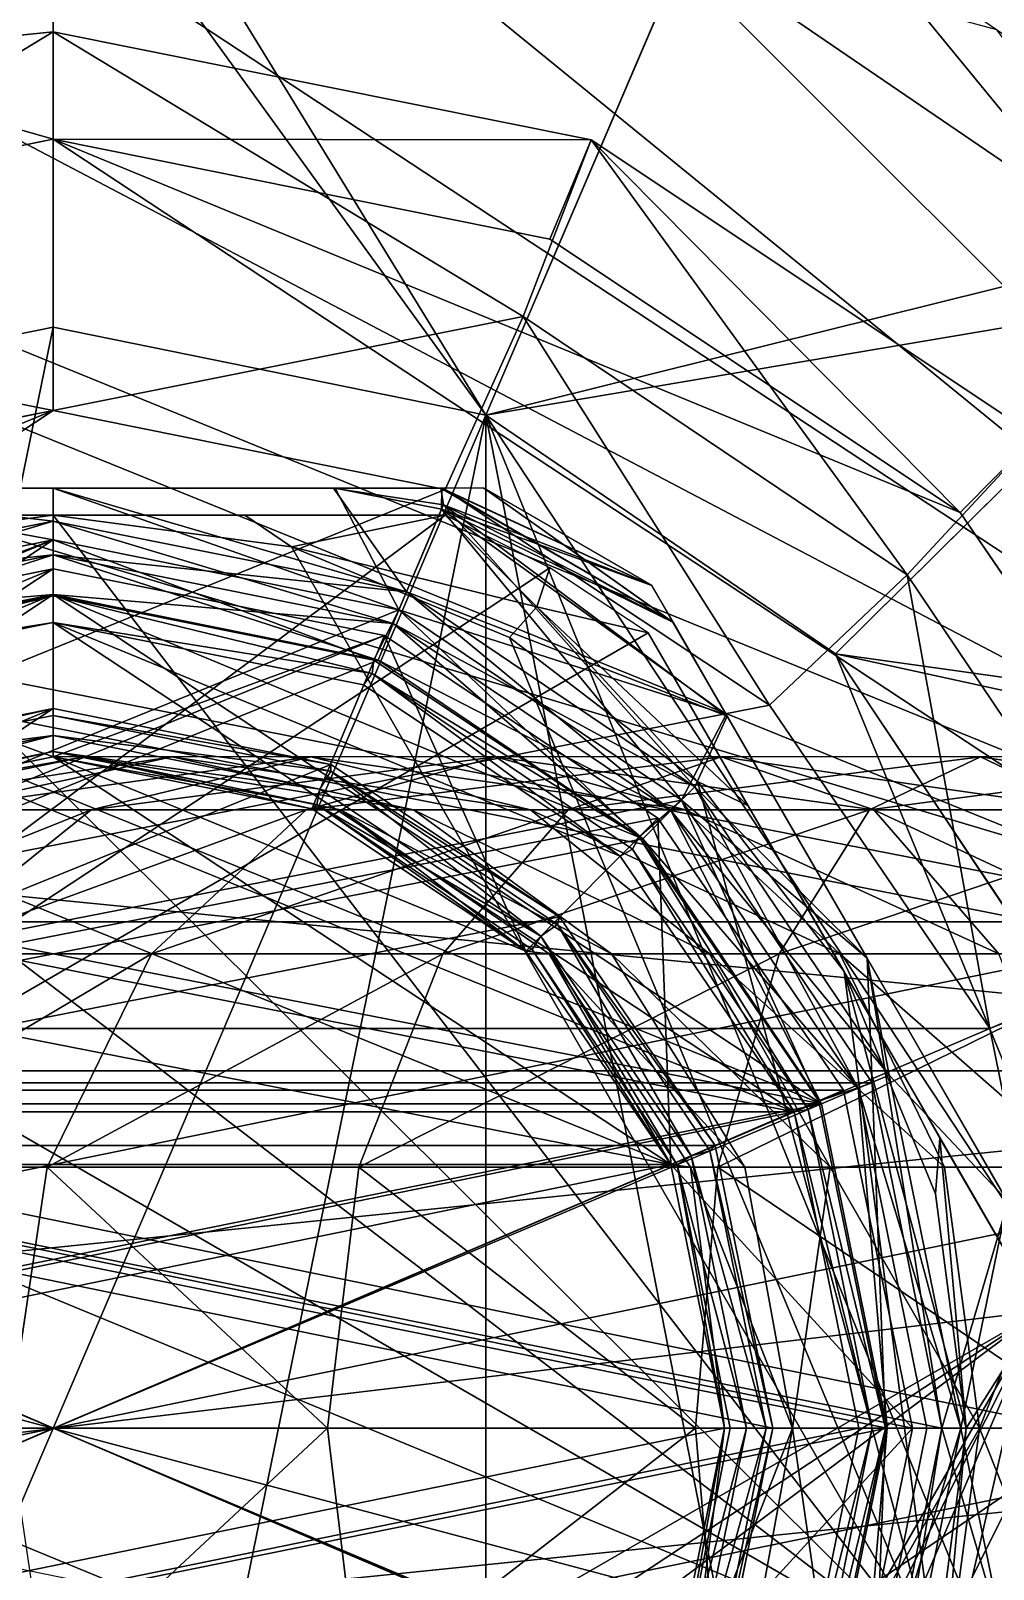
# Model space of a CAD drawing. Units: millimetres at full size, sheet at 1:50. Extents: x -9750 to 9750, y -6680 to 6675.
# Drawn here: x -4181.19 to -4163.26, y 4038.74 to 4067.39 of the extents above; entities that cross this region are included whole.
import ezdxf

# ---------------------------------------------------------------- set-up
doc = ezdxf.new("R2010")
doc.units = ezdxf.units.MM
doc.header["$LTSCALE"] = 50
doc.layers.add('0-A_汎用オブジェクト（実装）', color=4, linetype='Continuous')

msp = doc.modelspace()

# ---------------------------------------------------------------- wipeouts: each hides what was drawn before it
msp.add_wipeout([(-5115.77, 3745.05), (-4015.77, 3745.05), (-4015.77, 5120.05), (-4015.77, 5120.05)])

# ---------------------------------------------------------------- next in the draw order: wipeouts: each hides what was drawn before it
msp.add_wipeout([(-5115.77, 3745.05), (-4015.77, 5120.05), (-5115.77, 5120.05), (-5115.77, 5120.05)])

# ---------------------------------------------------------------- next in the draw order: linework, layer by layer
at = {"layer": '0-A_汎用オブジェクト（実装）'}
for p, q in [((-4180.77, 4067.37), (-4185.93, 4066.85)), ((-4185.93, 4066.85), (-4180.77, 4067.37)), ((-4170.75, 4065.36), (-4180.77, 4067.37)), ((-4180.77, 4067.37), (-4170.75, 4065.36)), ((-4180.77, 4065.37), (-4190.01, 4063.51)), ((-4190.01, 4063.51), (-4180.77, 4065.37)), ((-4171.52, 4063.51), (-4180.77, 4065.37)), ((-4180.77, 4065.37), (-4171.52, 4063.51)), ((-4162.47, 4059.84), (-4170.75, 4065.36)), ((-4170.75, 4065.36), (-4162.47, 4059.84)), ((-4171.52, 4063.51), (-4163.88, 4058.42)), ((-4180.77, 4061.87), (-4188.83, 4060.23)), ((-4188.83, 4060.23), (-4180.77, 4061.87)), ((-4180.77, 4061.87), (-4188.83, 4060.23)), ((-4188.83, 4060.23), (-4180.77, 4061.87)), ((-4180.77, 4061.87), (-4172.71, 4060.23)), ((-4172.71, 4060.23), (-4180.77, 4061.87)), ((-4180.77, 4061.87), (-4172.71, 4060.23)), ((-4172.71, 4060.23), (-4180.77, 4061.87)), ((-4180.77, 4060.32), (-4188.07, 4058.85)), ((-4188.07, 4058.85), (-4180.77, 4060.32)), ((-4180.77, 4060.32), (-4173.47, 4058.85)), ((-4166.2, 4055.79), (-4172.71, 4060.23)), ((-4172.71, 4060.23), (-4166.2, 4055.79)), ((-4172.71, 4060.23), (-4166.2, 4055.79)), ((-4166.2, 4055.79), (-4172.71, 4060.23)), ((-4180.77, 4058.87), (-4186.02, 4058.87)), ((-4186.02, 4058.87), (-4180.77, 4058.87)), ((-4180.77, 4058.87), (-4185.98, 4058.87)), ((-4185.98, 4058.87), (-4180.77, 4058.87)), ((-4180.77, 4058.87), (-4173.53, 4058.87)), ((-4172.75, 4058.87), (-4180.77, 4058.87)), ((-4172.75, 4058.87), (-4180.77, 4058.87)), ((-4173.53, 4058.87), (-4180.77, 4058.87)), ((-4175.52, 4058.87), (-4180.77, 4058.87)), ((-4180.77, 4058.87), (-4173.55, 4058.87)), ((-4172.75, 4058.87), (-4180.77, 4058.87)), ((-4172.75, 4058.87), (-4180.77, 4058.87)), ((-4173.55, 4058.87), (-4180.77, 4058.87)), ((-4175.55, 4058.87), (-4180.77, 4058.87)), ((-4188.06, 4058.37), (-4173.47, 4058.37)), ((-4184.34, 4058.37), (-4173.47, 4058.37)), ((-4180.77, 4058.37), (-4173.47, 4058.37)), ((-4177.2, 4058.37), (-4173.47, 4058.37)), ((-4171.52, 4057.39), (-4173.47, 4058.37)), ((-4171.52, 4057.39), (-4173.47, 4058.37)), ((-4163.88, 4058.42), (-4158.68, 4050.8)), ((-4186.93, 4056.13), (-4180.77, 4057.37)), ((-4180.77, 4057.37), (-4186.93, 4056.13)), ((-4180.77, 4057.37), (-4174.6, 4056.13)), ((-4174.6, 4056.13), (-4180.77, 4057.37)), ((-4169.69, 4056.18), (-4171.52, 4057.39)), ((-4169.69, 4056.18), (-4171.52, 4057.39)), ((-4169.62, 4057.06), (-4168.24, 4054.66)), ((-4168.24, 4054.66), (-4169.62, 4057.06)), ((-4169.23, 4056.38), (-4168.24, 4054.66)), ((-4174.6, 4056.13), (-4169.51, 4052.73)), ((-4169.51, 4052.73), (-4174.6, 4056.13)), ((-4169.69, 4056.18), (-4167.83, 4052.96)), ((-4166.2, 4055.79), (-4161.85, 4049.26)), ((-4161.85, 4049.26), (-4166.2, 4055.79)), ((-4161.85, 4049.26), (-4166.2, 4055.79)), ((-4185.93, 4053.73), (-4180.77, 4054.77)), ((-4180.77, 4054.77), (-4185.93, 4053.73)), ((-4175.6, 4053.73), (-4180.77, 4054.77)), ((-4165.61, 4050.12), (-4168.24, 4054.66)), ((-4168.24, 4054.66), (-4165.61, 4050.12)), ((-4165.61, 4050.12), (-4168.22, 4054.63)), ((-4168.22, 4054.63), (-4165.61, 4050.12)), ((-4163.33, 4048.81), (-4167.43, 4054.83)), ((-4185.58, 4052.9), (-4180.77, 4053.87)), ((-4180.77, 4053.87), (-4185.58, 4052.9)), ((-4180.77, 4053.87), (-4185.58, 4052.9)), ((-4175.95, 4052.9), (-4180.77, 4053.87)), ((-4175.95, 4052.9), (-4180.77, 4053.87)), ((-4180.77, 4053.87), (-4175.95, 4052.9)), ((-4171.97, 4050.25), (-4175.95, 4052.9)), ((-4171.97, 4050.25), (-4175.95, 4052.9)), ((-4175.95, 4052.9), (-4171.97, 4050.25)), ((-4169.51, 4052.73), (-4166.05, 4047.66)), ((-4166.05, 4047.66), (-4169.51, 4052.73)), ((-4171.34, 4050.89), (-4168.44, 4046.63)), ((-4171.97, 4050.25), (-4169.27, 4046.28)), ((-4169.27, 4046.28), (-4171.97, 4050.25)), ((-4169.27, 4046.28), (-4171.97, 4050.25)), ((-4171.97, 4050.25), (-4169.27, 4046.28)), ((-4162.99, 4045.57), (-4165.61, 4050.12)), ((-4163, 4045.6), (-4165.61, 4050.12)), ((-4161.82, 4041.37), (-4163.33, 4048.81)), ((-4164.77, 4041.37), (-4166.05, 4047.66)), ((-4166.05, 4047.66), (-4164.77, 4041.37)), ((-4167.37, 4041.37), (-4168.44, 4046.63)), ((-4164.26, 4046.77), (-4162.39, 4043.55)), ((-4169.27, 4046.28), (-4168.27, 4041.37)), ((-4168.27, 4041.37), (-4169.27, 4046.28)), ((-4169.27, 4046.28), (-4168.27, 4041.37)), ((-4168.27, 4041.37), (-4169.27, 4036.45)), ((-4168.44, 4036.1), (-4167.37, 4041.37)), ((-4164.77, 4041.37), (-4166.05, 4035.08)), ((-4166.05, 4035.08), (-4164.77, 4041.37))]:
    msp.add_line(p, q, dxfattribs=at)
for points in [[(-4180.77, 4074.37), (-4187.42, 4073.69), (-4148.44, 4048.02)], [(-4174.12, 4073.69), (-4180.77, 4074.37), (-4148.44, 4048.02)], [(-4187.42, 4073.69), (-4193.61, 4071.77), (-4148.44, 4048.02)], [(-4167.92, 4071.77), (-4174.12, 4073.69), (-4148.44, 4048.02)], [(-4188.83, 4060.23), (-4180.77, 4061.87), (-4180.77, 4073.37)], [(-4180.77, 4073.37), (-4172.71, 4060.23), (-4168.19, 4070.81), (-4180.77, 4073.37), (-4188.83, 4060.23), (-4180.77, 4061.87)], [(-4180.77, 4073.37), (-4180.77, 4061.87), (-4172.71, 4060.23)], [(-4172.71, 4060.23), (-4168.19, 4070.81), (-4180.77, 4073.37)], [(-4172.71, 4060.23), (-4180.77, 4073.37), (-4180.77, 4061.87)], [(-4193.61, 4071.77), (-4199.22, 4068.73), (-4148.44, 4048.02)], [(-4162.32, 4068.73), (-4167.92, 4071.77), (-4148.44, 4048.02)], [(-4180.77, 4071.37), (-4188.83, 4060.23), (-4180.77, 4061.87)], [(-4172.71, 4060.23), (-4180.77, 4071.37), (-4180.77, 4061.87)], [(-4180.77, 4071.37), (-4172.71, 4060.23), (-4168.97, 4068.97)], [(-4172.71, 4060.23), (-4158.03, 4063.88), (-4168.19, 4070.81)], [(-4158.03, 4063.88), (-4168.19, 4070.81), (-4172.71, 4060.23)], [(-4172.71, 4060.23), (-4159.45, 4062.47), (-4168.97, 4068.97)], [(-4159.45, 4062.47), (-4163.2, 4067.41), (-4168.97, 4068.97)], [(-4199.22, 4068.73), (-4204.1, 4064.7), (-4148.44, 4048.02)], [(-4185.93, 4066.85), (-4189.51, 4062.07), (-4180.77, 4067.37)], [(-4180.77, 4067.37), (-4189.51, 4062.07), (-4180.77, 4060.32)], [(-4180.77, 4065.37), (-4180.77, 4067.37), (-4185.93, 4066.85)], [(-4170.75, 4065.36), (-4180.77, 4067.37), (-4180.77, 4065.37)], [(-4180.77, 4067.37), (-4172.02, 4062.07), (-4170.75, 4065.36)], [(-4180.77, 4060.32), (-4172.02, 4062.07), (-4180.77, 4067.37)], [(-4185.93, 4066.85), (-4190.01, 4063.51), (-4180.77, 4065.37)], [(-4180.77, 4065.37), (-4190.01, 4063.51), (-4158.68, 4050.8)], [(-4180.77, 4065.37), (-4158.68, 4050.8), (-4163.88, 4058.42)], [(-4163.88, 4058.42), (-4171.52, 4063.51), (-4180.77, 4065.37)], [(-4180.77, 4065.37), (-4171.52, 4063.51), (-4170.75, 4065.36)], [(-4164.87, 4057.26), (-4170.75, 4065.36), (-4172.02, 4062.07)], [(-4170.75, 4065.36), (-4171.52, 4063.51), (-4163.88, 4058.42)], [(-4163.88, 4058.42), (-4162.47, 4059.84), (-4170.75, 4065.36)], [(-4170.75, 4065.36), (-4164.87, 4057.26), (-4162.47, 4059.84)], [(-4204.1, 4064.7), (-4208.13, 4059.82), (-4148.44, 4048.02)], [(-4172.71, 4060.23), (-4166.2, 4055.79), (-4158.03, 4063.88)], [(-4158.03, 4063.88), (-4172.71, 4060.23), (-4166.2, 4055.79)], [(-4166.2, 4055.79), (-4151.24, 4053.69), (-4158.03, 4063.88)], [(-4151.24, 4053.69), (-4158.03, 4063.88), (-4166.2, 4055.79)], [(-4190.01, 4063.51), (-4197.65, 4058.42), (-4158.68, 4050.8)], [(-4159.45, 4062.47), (-4172.71, 4060.23), (-4166.2, 4055.79)], [(-4166.2, 4055.79), (-4153.08, 4052.92), (-4159.45, 4062.47)], [(-4180.77, 4060.32), (-4189.51, 4062.07), (-4188.07, 4058.85)], [(-4172.02, 4062.07), (-4180.77, 4060.32), (-4173.47, 4058.85)], [(-4167.43, 4054.83), (-4172.02, 4062.07), (-4173.47, 4058.85)], [(-4172.02, 4062.07), (-4167.43, 4054.83), (-4164.87, 4057.26)], [(-4188.83, 4060.23), (-4188.83, 4022.5), (-4180.77, 4061.87)], [(-4180.77, 4061.87), (-4188.83, 4022.5), (-4172.71, 4060.23)], [(-4180.77, 4060.32), (-4194.1, 4054.83), (-4198.2, 4048.81)], [(-4194.1, 4054.83), (-4180.77, 4060.32), (-4188.07, 4058.85)], [(-4180.77, 4020.87), (-4172.71, 4060.23), (-4188.83, 4022.5)], [(-4172.71, 4022.5), (-4172.71, 4060.23), (-4180.77, 4020.87)], [(-4160.27, 4041.37), (-4166.2, 4055.79), (-4172.71, 4060.23)], [(-4160.27, 4041.37), (-4172.71, 4060.23), (-4161.85, 4033.47)], [(-4161.85, 4033.47), (-4172.71, 4060.23), (-4166.2, 4026.94)], [(-4166.2, 4026.94), (-4172.71, 4060.23), (-4172.71, 4022.5)], [(-4208.13, 4059.82), (-4211.17, 4054.21), (-4148.44, 4048.02)], [(-4160.06, 4050.11), (-4162.47, 4059.84), (-4164.87, 4057.26)], [(-4162.47, 4059.84), (-4163.88, 4058.42), (-4158.68, 4050.8)], [(-4187.34, 4056.94), (-4180.77, 4058.26), (-4185.98, 4058.87)], [(-4185.98, 4058.87), (-4187.34, 4056.94), (-4180.77, 4058.26)], [(-4187.21, 4056.61), (-4180.77, 4057.91), (-4186.02, 4058.87)], [(-4186.02, 4058.87), (-4187.21, 4056.61), (-4180.77, 4057.91)], [(-4180.77, 4057.91), (-4180.77, 4058.87), (-4186.02, 4058.87)], [(-4186.02, 4058.87), (-4180.77, 4057.91), (-4180.77, 4058.87)], [(-4180.77, 4058.26), (-4180.77, 4058.87), (-4185.98, 4058.87)], [(-4185.98, 4058.87), (-4180.77, 4058.26), (-4180.77, 4058.87)], [(-4180.77, 4058.87), (-4180.77, 4057.91), (-4174.33, 4056.61)], [(-4174.33, 4056.61), (-4175.52, 4058.87), (-4180.77, 4058.87)], [(-4180.77, 4058.87), (-4174.33, 4056.61), (-4175.52, 4058.87)], [(-4174.33, 4056.61), (-4180.77, 4058.87), (-4180.77, 4057.91)], [(-4180.77, 4058.87), (-4180.77, 4058.26), (-4174.19, 4056.94)], [(-4174.19, 4056.94), (-4175.55, 4058.87), (-4180.77, 4058.87)], [(-4180.77, 4058.87), (-4174.19, 4056.94), (-4175.55, 4058.87)], [(-4174.19, 4056.94), (-4180.77, 4058.87), (-4180.77, 4058.26)], [(-4175.55, 4058.87), (-4174.19, 4056.94), (-4173.5, 4058.56)], [(-4173.5, 4058.56), (-4173.55, 4058.87), (-4175.55, 4058.87)], [(-4175.55, 4058.87), (-4173.5, 4058.56), (-4173.55, 4058.87)], [(-4175.55, 4058.87), (-4174.19, 4056.94), (-4173.5, 4058.56)], [(-4175.52, 4058.87), (-4174.33, 4056.61), (-4173.54, 4058.48)], [(-4173.54, 4058.48), (-4173.53, 4058.87), (-4175.52, 4058.87)], [(-4175.52, 4058.87), (-4173.54, 4058.48), (-4173.53, 4058.87)], [(-4175.52, 4058.87), (-4174.33, 4056.61), (-4173.54, 4058.48)], [(-4173.55, 4058.87), (-4173.5, 4058.56), (-4169.22, 4056.37)], [(-4169.22, 4056.37), (-4172.75, 4058.87), (-4173.55, 4058.87)], [(-4173.55, 4058.87), (-4169.62, 4057.06), (-4172.75, 4058.87)], [(-4169.62, 4057.06), (-4173.55, 4058.87), (-4173.5, 4058.56)], [(-4173.53, 4058.87), (-4173.54, 4058.48), (-4169.23, 4056.38)], [(-4169.62, 4057.06), (-4173.53, 4058.87), (-4173.54, 4058.48)], [(-4169.23, 4056.38), (-4172.75, 4058.87), (-4173.53, 4058.87)], [(-4173.53, 4058.87), (-4169.62, 4057.06), (-4172.75, 4058.87)], [(-4172.75, 4058.87), (-4169.23, 4056.38), (-4169.62, 4057.06)], [(-4172.75, 4058.87), (-4169.22, 4056.37), (-4169.62, 4057.06)], [(-4173.47, 4058.85), (-4198.2, 4048.81), (-4167.43, 4054.83)], [(-4197.65, 4058.42), (-4202.85, 4050.8), (-4158.68, 4050.8)], [(-4188.06, 4058.37), (-4199.14, 4039.18), (-4173.47, 4058.37)], [(-4173.47, 4058.37), (-4199.14, 4039.18), (-4171.52, 4057.39)], [(-4180.77, 4058.37), (-4185.2, 4057.78), (-4164.34, 4037)], [(-4185.2, 4057.78), (-4180.77, 4058.37), (-4184.34, 4058.37)], [(-4176.33, 4057.78), (-4180.77, 4058.37), (-4164.34, 4037)], [(-4177.2, 4058.37), (-4180.77, 4058.37), (-4176.33, 4057.78)], [(-4173.47, 4058.37), (-4177.2, 4058.37), (-4176.33, 4057.78)], [(-4171.76, 4056.66), (-4173.47, 4058.37), (-4176.33, 4057.78)], [(-4168.24, 4054.66), (-4173.54, 4058.48), (-4174.33, 4056.61)], [(-4169.07, 4053.06), (-4173.54, 4058.48), (-4174.33, 4056.61)], [(-4168.22, 4054.63), (-4173.5, 4058.56), (-4174.19, 4056.94)], [(-4168.82, 4053.31), (-4173.5, 4058.56), (-4174.19, 4056.94)], [(-4168.24, 4054.66), (-4169.23, 4056.38), (-4173.54, 4058.48)], [(-4169.62, 4057.06), (-4173.54, 4058.48), (-4169.23, 4056.38)], [(-4173.54, 4058.48), (-4168.24, 4054.66), (-4169.23, 4056.38)], [(-4168.24, 4054.66), (-4173.54, 4058.48), (-4169.07, 4053.06)], [(-4168.22, 4054.63), (-4169.22, 4056.37), (-4173.5, 4058.56)], [(-4169.62, 4057.06), (-4173.5, 4058.56), (-4169.22, 4056.37)], [(-4173.5, 4058.56), (-4168.22, 4054.63), (-4169.22, 4056.37)], [(-4168.22, 4054.63), (-4173.5, 4058.56), (-4168.82, 4053.31)], [(-4171.76, 4056.66), (-4171.52, 4057.39), (-4173.47, 4058.37)], [(-4187.1, 4056.35), (-4180.77, 4058.26), (-4187.34, 4056.94)], [(-4187.34, 4056.94), (-4180.77, 4057.63), (-4180.77, 4058.26)], [(-4187.1, 4056.35), (-4180.77, 4057.63), (-4180.77, 4058.26)], [(-4180.77, 4057.63), (-4174.19, 4056.94), (-4180.77, 4058.26)], [(-4180.77, 4058.26), (-4174.44, 4056.35), (-4174.19, 4056.94)], [(-4180.77, 4058.26), (-4180.77, 4057.63), (-4174.44, 4056.35)], [(-4180.77, 4057.91), (-4192.46, 4053.06), (-4196.01, 4047.8)], [(-4180.77, 4057.91), (-4196.01, 4047.8), (-4174.33, 4056.61)], [(-4192.46, 4053.06), (-4180.77, 4057.91), (-4187.21, 4056.61)], [(-4185.2, 4057.78), (-4189.27, 4056.09), (-4164.34, 4037)], [(-4180.77, 4057.91), (-4187.21, 4056.61), (-4186.74, 4055.67)], [(-4186.74, 4055.67), (-4180.77, 4056.87), (-4180.77, 4057.91)], [(-4180.77, 4057.91), (-4180.77, 4056.87), (-4174.8, 4055.67)], [(-4174.8, 4055.67), (-4174.33, 4056.61), (-4180.77, 4057.91)], [(-4172.27, 4056.09), (-4176.33, 4057.78), (-4164.34, 4037)], [(-4176.33, 4057.78), (-4172.27, 4056.09), (-4171.76, 4056.66)], [(-4187.34, 4056.94), (-4187.1, 4056.35), (-4180.77, 4057.63)], [(-4186.81, 4055.67), (-4180.77, 4057.63), (-4187.1, 4056.35)], [(-4187.1, 4056.35), (-4180.77, 4056.89), (-4180.77, 4057.63)], [(-4186.81, 4055.67), (-4180.77, 4056.89), (-4180.77, 4057.63)], [(-4180.77, 4056.89), (-4174.44, 4056.35), (-4180.77, 4057.63)], [(-4180.77, 4057.63), (-4174.44, 4056.35), (-4174.19, 4056.94)], [(-4180.77, 4057.63), (-4174.72, 4055.67), (-4174.44, 4056.35)], [(-4180.77, 4057.63), (-4180.77, 4056.89), (-4174.72, 4055.67)], [(-4171.52, 4057.39), (-4199.14, 4039.18), (-4169.69, 4056.18)], [(-4180.77, 4057.37), (-4195.49, 4047.66), (-4174.6, 4056.13)], [(-4180.77, 4057.37), (-4192.02, 4052.73), (-4195.49, 4047.66)], [(-4192.02, 4052.73), (-4180.77, 4057.37), (-4186.93, 4056.13), (-4192.02, 4052.73), (-4195.49, 4047.66)], [(-4180.77, 4053.87), (-4180.77, 4057.37), (-4186.93, 4056.13)], [(-4174.6, 4056.13), (-4180.77, 4057.37), (-4180.77, 4053.87)], [(-4169.69, 4056.18), (-4171.52, 4057.39), (-4171.76, 4056.66)], [(-4163.33, 4048.81), (-4164.87, 4057.26), (-4167.43, 4054.83)], [(-4164.87, 4057.26), (-4163.33, 4048.81), (-4160.06, 4050.11)], [(-4180.77, 4056.89), (-4191.74, 4052.34), (-4195.07, 4047.41), (-4180.77, 4056.89), (-4195.07, 4047.41), (-4174.72, 4055.67)], [(-4191.74, 4052.34), (-4180.77, 4056.89), (-4186.81, 4055.67)], [(-4187.1, 4056.35), (-4186.81, 4055.67), (-4180.77, 4056.89)], [(-4180.77, 4056.89), (-4186.81, 4055.67), (-4166.46, 4047.41)], [(-4180.77, 4056.87), (-4186.74, 4055.67), (-4186.7, 4055.42)], [(-4180.77, 4056.37), (-4180.77, 4056.87), (-4186.7, 4055.42)], [(-4180.77, 4056.89), (-4166.46, 4047.41), (-4169.79, 4052.34)], [(-4169.79, 4052.34), (-4174.72, 4055.67), (-4180.77, 4056.89)], [(-4180.77, 4056.89), (-4174.72, 4055.67), (-4174.44, 4056.35)], [(-4174.83, 4055.42), (-4174.8, 4055.67), (-4180.77, 4056.87)], [(-4180.77, 4056.87), (-4180.77, 4056.37), (-4174.83, 4055.42)], [(-4174.44, 4056.35), (-4168.82, 4053.31), (-4174.19, 4056.94)], [(-4174.19, 4056.94), (-4174.44, 4056.35), (-4169.27, 4052.87)], [(-4174.19, 4056.94), (-4168.82, 4053.31), (-4168.22, 4054.63)], [(-4174.19, 4056.94), (-4169.27, 4052.87), (-4168.82, 4053.31)], [(-4169.62, 4057.06), (-4168.22, 4054.63), (-4169.22, 4056.37)], [(-4174.33, 4056.61), (-4196.01, 4047.8), (-4169.07, 4053.06)], [(-4174.33, 4056.61), (-4174.8, 4055.67), (-4169.86, 4052.38)], [(-4169.86, 4052.38), (-4169.07, 4053.06), (-4174.33, 4056.61)], [(-4174.33, 4056.61), (-4169.07, 4053.06), (-4168.24, 4054.66)], [(-4171.76, 4056.66), (-4172.27, 4056.09), (-4168.77, 4053.41)], [(-4171.76, 4056.66), (-4168.77, 4053.41), (-4167.83, 4052.96)], [(-4167.83, 4052.96), (-4169.69, 4056.18), (-4171.76, 4056.66)], [(-4186.7, 4055.42), (-4186.54, 4055.21), (-4180.77, 4056.37)], [(-4180.77, 4056.37), (-4186.54, 4055.21), (-4166.97, 4047.26)], [(-4180.77, 4056.37), (-4166.97, 4047.26), (-4170.21, 4052.02)], [(-4170.21, 4052.02), (-4174.99, 4055.21), (-4180.77, 4056.37)], [(-4180.77, 4056.37), (-4174.99, 4055.21), (-4174.83, 4055.42)], [(-4174.72, 4055.67), (-4169.27, 4052.87), (-4174.44, 4056.35), (-4174.72, 4055.67), (-4169.79, 4052.34), (-4169.27, 4052.87)], [(-4174.44, 4056.35), (-4174.72, 4055.67), (-4169.79, 4052.34)], [(-4174.44, 4056.35), (-4169.27, 4052.87), (-4168.82, 4053.31)], [(-4174.44, 4056.35), (-4169.79, 4052.34), (-4169.27, 4052.87)], [(-4199.14, 4039.18), (-4162.39, 4043.55), (-4169.69, 4056.18)], [(-4174.6, 4056.13), (-4195.49, 4047.66), (-4169.51, 4052.73)], [(-4189.27, 4056.09), (-4192.76, 4053.41), (-4164.34, 4037)], [(-4186.93, 4056.13), (-4185.58, 4052.9), (-4180.77, 4053.87)], [(-4180.77, 4053.87), (-4175.95, 4052.9), (-4174.6, 4056.13)], [(-4174.6, 4056.13), (-4175.95, 4052.9), (-4171.97, 4050.25)], [(-4171.97, 4050.25), (-4169.51, 4052.73), (-4174.6, 4056.13)], [(-4168.77, 4053.41), (-4172.27, 4056.09), (-4164.34, 4037)], [(-4162.39, 4043.55), (-4169.69, 4056.18), (-4167.83, 4052.96)], [(-4166.2, 4055.79), (-4160.27, 4041.37), (-4161.85, 4049.26)], [(-4166.2, 4055.79), (-4161.85, 4049.26), (-4151.24, 4053.69)], [(-4151.24, 4053.69), (-4166.2, 4055.79), (-4161.85, 4049.26)], [(-4153.08, 4052.92), (-4166.2, 4055.79), (-4161.85, 4049.26)], [(-4174.72, 4055.67), (-4195.07, 4047.41), (-4169.79, 4052.34)], [(-4186.81, 4055.67), (-4191.74, 4052.34), (-4166.46, 4047.41)], [(-4169.86, 4052.38), (-4174.8, 4055.67), (-4174.83, 4055.42)], [(-4186.54, 4055.21), (-4191.32, 4052.02), (-4166.97, 4047.26)], [(-4174.83, 4055.42), (-4174.99, 4055.21), (-4170.21, 4052.02)], [(-4170.21, 4052.02), (-4169.98, 4052.15), (-4174.83, 4055.42)], [(-4169.86, 4052.38), (-4174.83, 4055.42), (-4169.98, 4052.15), (-4169.86, 4052.38), (-4169.98, 4052.15), (-4166.71, 4047.3)], [(-4167.43, 4054.83), (-4198.2, 4048.81), (-4163.33, 4048.81)], [(-4175.6, 4053.73), (-4180.77, 4054.77), (-4190.19, 4050.89), (-4193.09, 4046.63), (-4180.77, 4054.77), (-4193.09, 4046.63)], [(-4190.19, 4050.89), (-4180.77, 4054.77), (-4185.93, 4053.73)], [(-4180.77, 4054.77), (-4185.93, 4053.73), (-4185.93, 4053.6)], [(-4180.77, 4054.64), (-4180.77, 4054.77), (-4185.93, 4053.6)], [(-4180.77, 4054.27), (-4180.77, 4054.64), (-4185.93, 4053.6)], [(-4175.6, 4053.73), (-4180.77, 4054.77), (-4180.77, 4054.64)], [(-4180.77, 4054.64), (-4180.77, 4054.27), (-4175.6, 4053.6)], [(-4180.77, 4054.64), (-4175.6, 4053.6), (-4175.6, 4053.73)], [(-4165.61, 4050.12), (-4168.24, 4054.66), (-4169.07, 4053.06)], [(-4169.07, 4053.06), (-4165.61, 4050.12), (-4168.24, 4054.66)], [(-4165.61, 4050.12), (-4168.22, 4054.63), (-4168.82, 4053.31)], [(-4168.82, 4053.31), (-4165.61, 4050.12), (-4168.22, 4054.63)], [(-4211.17, 4054.21), (-4213.1, 4048.02), (-4148.44, 4048.02)], [(-4185.74, 4053.27), (-4180.77, 4054.27), (-4185.93, 4053.6)], [(-4180.77, 4054.27), (-4185.74, 4053.27), (-4185.67, 4052.98)], [(-4180.77, 4053.97), (-4180.77, 4054.27), (-4185.67, 4052.98)], [(-4175.8, 4053.27), (-4180.77, 4054.27), (-4180.77, 4053.97)], [(-4180.77, 4054.27), (-4175.8, 4053.27), (-4175.6, 4053.6)], [(-4175.6, 4053.73), (-4193.09, 4046.63), (-4171.34, 4050.89)], [(-4180.77, 4053.97), (-4185.67, 4052.98), (-4185.58, 4052.9)], [(-4185.58, 4052.9), (-4180.77, 4053.87), (-4180.77, 4053.97)], [(-4185.58, 4052.9), (-4184.97, 4052.88), (-4180.2, 4053.87)], [(-4180.2, 4053.87), (-4180.77, 4053.87), (-4185.58, 4052.9)], [(-4180.77, 4053.87), (-4185.58, 4052.9), (-4169.27, 4046.28)], [(-4184.97, 4052.88), (-4183.07, 4052.88), (-4178.56, 4053.87)], [(-4178.56, 4053.87), (-4180.2, 4053.87), (-4184.97, 4052.88)], [(-4183.07, 4052.88), (-4180.06, 4052.88), (-4175.97, 4053.87)], [(-4175.97, 4053.87), (-4178.56, 4053.87), (-4183.07, 4052.88)], [(-4180.77, 4053.97), (-4180.77, 4053.87), (-4175.86, 4052.98)], [(-4180.77, 4053.97), (-4175.86, 4052.98), (-4175.8, 4053.27)], [(-4175.95, 4052.9), (-4180.2, 4053.87), (-4180.77, 4053.87)], [(-4180.77, 4053.87), (-4175.95, 4052.9), (-4175.86, 4052.98)], [(-4171.97, 4050.25), (-4175.95, 4052.9), (-4180.77, 4053.87)], [(-4180.77, 4053.87), (-4169.27, 4046.28), (-4171.97, 4050.25)], [(-4180.2, 4053.87), (-4174.06, 4052.88), (-4178.56, 4053.87)], [(-4174.06, 4052.88), (-4180.2, 4053.87), (-4175.42, 4052.88)], [(-4180.2, 4053.87), (-4175.95, 4052.9), (-4175.42, 4052.88)], [(-4180.06, 4052.88), (-4176.06, 4052.88), (-4172.53, 4053.87)], [(-4172.53, 4053.87), (-4175.97, 4053.87), (-4180.06, 4052.88)], [(-4178.56, 4053.87), (-4171.88, 4052.88), (-4175.97, 4053.87)], [(-4171.88, 4052.88), (-4178.56, 4053.87), (-4174.06, 4052.88)], [(-4176.06, 4052.88), (-4171.18, 4052.88), (-4168.33, 4053.87)], [(-4168.33, 4053.87), (-4172.53, 4053.87), (-4176.06, 4052.88)], [(-4175.97, 4053.87), (-4169, 4052.88), (-4172.53, 4053.87)], [(-4169, 4052.88), (-4175.97, 4053.87), (-4171.88, 4052.88)], [(-4171.34, 4050.89), (-4175.6, 4053.73), (-4175.6, 4053.6)], [(-4172.53, 4053.87), (-4165.49, 4052.88), (-4168.33, 4053.87)], [(-4165.49, 4052.88), (-4172.53, 4053.87), (-4169, 4052.88)], [(-4171.18, 4052.88), (-4165.57, 4052.88), (-4163.5, 4053.87)], [(-4163.5, 4053.87), (-4168.33, 4053.87), (-4171.18, 4052.88)], [(-4168.33, 4053.87), (-4161.44, 4052.88), (-4163.5, 4053.87)], [(-4161.44, 4052.88), (-4168.33, 4053.87), (-4165.49, 4052.88)], [(-4165.57, 4052.88), (-4159.33, 4052.88), (-4158.13, 4053.87)], [(-4158.13, 4053.87), (-4163.5, 4053.87), (-4165.57, 4052.88)], [(-4163.5, 4053.87), (-4156.94, 4052.88), (-4158.13, 4053.87)], [(-4156.94, 4052.88), (-4163.5, 4053.87), (-4161.44, 4052.88)], [(-4175.6, 4053.6), (-4175.8, 4053.27), (-4171.69, 4050.53)], [(-4171.69, 4050.53), (-4171.38, 4050.75), (-4175.6, 4053.6)], [(-4171.34, 4050.89), (-4175.6, 4053.6), (-4171.38, 4050.75)], [(-4192.76, 4053.41), (-4195.49, 4049.87), (-4164.34, 4037)], [(-4171.69, 4050.53), (-4175.8, 4053.27), (-4175.86, 4052.98)], [(-4169.27, 4052.87), (-4165.2, 4047.94), (-4168.82, 4053.31)], [(-4168.82, 4053.31), (-4169.27, 4052.87), (-4165.78, 4047.7)], [(-4168.82, 4053.31), (-4165.2, 4047.94), (-4165.61, 4050.12)], [(-4165.61, 4050.12), (-4168.82, 4053.31), (-4165.2, 4047.94)], [(-4168.82, 4053.31), (-4165.78, 4047.7), (-4165.2, 4047.94)], [(-4166.04, 4049.87), (-4168.77, 4053.41), (-4164.34, 4037)], [(-4168.77, 4053.41), (-4166.04, 4049.87), (-4167.83, 4052.96)], [(-4169.07, 4053.06), (-4196.01, 4047.8), (-4165.52, 4047.8)], [(-4185.58, 4052.9), (-4189.56, 4050.25), (-4169.27, 4046.28)], [(-4186.76, 4050.2), (-4183.4, 4050.2), (-4180.06, 4052.88)], [(-4180.06, 4052.88), (-4183.07, 4052.88), (-4186.76, 4050.2)], [(-4183.4, 4050.2), (-4178.94, 4050.2), (-4176.06, 4052.88)], [(-4176.06, 4052.88), (-4180.06, 4052.88), (-4183.4, 4050.2)], [(-4178.94, 4050.2), (-4173.51, 4050.2), (-4171.18, 4052.88)], [(-4171.18, 4052.88), (-4176.06, 4052.88), (-4178.94, 4050.2)], [(-4175.86, 4052.98), (-4175.95, 4052.9), (-4171.97, 4050.25)], [(-4171.97, 4050.25), (-4175.42, 4052.88), (-4175.95, 4052.9)], [(-4171.97, 4050.25), (-4171.85, 4050.28), (-4175.86, 4052.98)], [(-4171.69, 4050.53), (-4175.86, 4052.98), (-4171.85, 4050.28)], [(-4175.42, 4052.88), (-4170.37, 4050.2), (-4174.06, 4052.88)], [(-4170.37, 4050.2), (-4175.42, 4052.88), (-4171.53, 4050.2)], [(-4175.42, 4052.88), (-4171.97, 4050.25), (-4171.53, 4050.2)], [(-4174.06, 4052.88), (-4168.55, 4050.2), (-4171.88, 4052.88)], [(-4168.55, 4050.2), (-4174.06, 4052.88), (-4170.37, 4050.2)], [(-4173.51, 4050.2), (-4167.25, 4050.2), (-4165.57, 4052.88)], [(-4165.57, 4052.88), (-4171.18, 4052.88), (-4173.51, 4050.2)], [(-4171.88, 4052.88), (-4166.12, 4050.2), (-4169, 4052.88)], [(-4166.12, 4050.2), (-4171.88, 4052.88), (-4168.55, 4050.2)], [(-4169.07, 4053.06), (-4169.86, 4052.38), (-4166.51, 4047.46)], [(-4169.79, 4052.34), (-4166.46, 4047.41), (-4165.78, 4047.7), (-4169.79, 4052.34), (-4165.78, 4047.7), (-4169.27, 4052.87)], [(-4169.27, 4052.87), (-4169.79, 4052.34), (-4166.46, 4047.41)], [(-4169.27, 4052.87), (-4165.78, 4047.7), (-4165.2, 4047.94)], [(-4169.27, 4052.87), (-4166.46, 4047.41), (-4165.78, 4047.7)], [(-4166.51, 4047.46), (-4165.52, 4047.8), (-4169.07, 4053.06)], [(-4169.07, 4053.06), (-4165.52, 4047.8), (-4165.61, 4050.12)], [(-4165.61, 4050.12), (-4169.07, 4053.06), (-4165.52, 4047.8)], [(-4169, 4052.88), (-4163.16, 4050.2), (-4165.49, 4052.88)], [(-4163.16, 4050.2), (-4169, 4052.88), (-4166.12, 4050.2)], [(-4167.83, 4052.96), (-4166.04, 4049.87), (-4162.39, 4043.55)], [(-4167.25, 4050.2), (-4160.3, 4050.2), (-4159.33, 4052.88)], [(-4159.33, 4052.88), (-4165.57, 4052.88), (-4167.25, 4050.2)], [(-4165.49, 4052.88), (-4159.75, 4050.2), (-4161.44, 4052.88)], [(-4159.75, 4050.2), (-4165.49, 4052.88), (-4163.16, 4050.2)], [(-4169.51, 4052.73), (-4195.49, 4047.66), (-4166.05, 4047.66)], [(-4169.51, 4052.73), (-4171.97, 4050.25), (-4169.27, 4046.28)], [(-4169.27, 4046.28), (-4166.05, 4047.66), (-4169.51, 4052.73)], [(-4191.74, 4052.34), (-4195.07, 4047.41), (-4166.46, 4047.41)], [(-4169.79, 4052.34), (-4195.07, 4047.41), (-4166.46, 4047.41)], [(-4166.71, 4047.3), (-4166.51, 4047.46), (-4169.86, 4052.38)], [(-4191.32, 4052.02), (-4194.57, 4047.26), (-4166.97, 4047.26)], [(-4169.98, 4052.15), (-4170.21, 4052.02), (-4166.97, 4047.26)], [(-4166.97, 4047.26), (-4166.71, 4047.3), (-4169.98, 4052.15)], [(-4171.34, 4050.89), (-4193.09, 4046.63), (-4168.44, 4046.63)], [(-4168.44, 4046.63), (-4171.34, 4050.89), (-4171.38, 4050.75)], [(-4204.77, 4041.37), (-4202.85, 4031.93), (-4158.68, 4050.8)], [(-4202.85, 4050.8), (-4204.77, 4041.37), (-4158.68, 4050.8)], [(-4156.77, 4041.37), (-4158.68, 4050.8), (-4202.85, 4031.93)], [(-4171.38, 4050.75), (-4171.69, 4050.53), (-4168.89, 4046.44)], [(-4168.89, 4046.44), (-4168.54, 4046.53), (-4171.38, 4050.75)], [(-4171.38, 4050.75), (-4168.54, 4046.53), (-4168.44, 4046.63)], [(-4171.85, 4050.28), (-4171.97, 4050.25), (-4169.27, 4046.28)], [(-4171.69, 4050.53), (-4171.85, 4050.28), (-4169.15, 4046.27)], [(-4169.27, 4046.28), (-4169.15, 4046.27), (-4171.85, 4050.28)], [(-4169.15, 4046.27), (-4168.89, 4046.44), (-4171.69, 4050.53)], [(-4189.56, 4050.25), (-4192.27, 4046.28), (-4169.27, 4046.28)], [(-4185.65, 4046.23), (-4180.88, 4046.23), (-4178.94, 4050.2)], [(-4178.94, 4050.2), (-4183.4, 4050.2), (-4185.65, 4046.23)], [(-4180.88, 4046.23), (-4175.08, 4046.23), (-4173.51, 4050.2)], [(-4173.51, 4050.2), (-4178.94, 4050.2), (-4180.88, 4046.23)], [(-4175.08, 4046.23), (-4168.39, 4046.23), (-4167.25, 4050.2)], [(-4167.25, 4050.2), (-4173.51, 4050.2), (-4175.08, 4046.23)], [(-4169.27, 4046.28), (-4171.53, 4050.2), (-4171.97, 4050.25)], [(-4171.53, 4050.2), (-4167.89, 4046.23), (-4170.37, 4050.2)], [(-4167.89, 4046.23), (-4171.53, 4050.2), (-4168.9, 4046.23)], [(-4171.53, 4050.2), (-4169.27, 4046.28), (-4168.9, 4046.23)], [(-4170.37, 4050.2), (-4166.3, 4046.23), (-4168.55, 4050.2)], [(-4166.3, 4046.23), (-4170.37, 4050.2), (-4167.89, 4046.23)], [(-4168.55, 4050.2), (-4164.17, 4046.23), (-4166.12, 4050.2)], [(-4164.17, 4046.23), (-4168.55, 4050.2), (-4166.3, 4046.23)], [(-4168.39, 4046.23), (-4160.96, 4046.23), (-4160.3, 4050.2)], [(-4160.3, 4050.2), (-4167.25, 4050.2), (-4168.39, 4046.23)], [(-4166.12, 4050.2), (-4161.59, 4046.23), (-4163.16, 4050.2)], [(-4161.59, 4046.23), (-4166.12, 4050.2), (-4164.17, 4046.23)], [(-4165.61, 4050.12), (-4165.52, 4047.8), (-4164.22, 4041.37)], [(-4164.22, 4041.37), (-4162.99, 4045.57), (-4165.61, 4050.12)], [(-4165.61, 4050.12), (-4162, 4043.85), (-4162.99, 4045.57)], [(-4162, 4043.85), (-4165.61, 4050.12), (-4161.6, 4043.17)], [(-4161.6, 4043.17), (-4162, 4043.85), (-4165.61, 4050.12)], [(-4162, 4043.85), (-4162.99, 4045.57), (-4165.61, 4050.12)], [(-4165.61, 4050.12), (-4164.22, 4041.37), (-4162.99, 4045.57)], [(-4164.22, 4041.37), (-4165.61, 4050.12), (-4165.52, 4047.8)], [(-4163, 4045.6), (-4165.61, 4050.12), (-4165.2, 4047.94)], [(-4165.61, 4050.12), (-4162, 4043.86), (-4163, 4045.6)], [(-4162, 4043.86), (-4165.61, 4050.12), (-4161.6, 4043.17)], [(-4161.6, 4043.17), (-4162, 4043.86), (-4165.61, 4050.12)], [(-4162, 4043.86), (-4163, 4045.6), (-4165.61, 4050.12)], [(-4165.2, 4047.94), (-4163, 4045.6), (-4165.61, 4050.12)], [(-4161.82, 4041.37), (-4160.06, 4050.11), (-4163.33, 4048.81)], [(-4195.49, 4049.87), (-4197.2, 4045.73), (-4164.34, 4037)], [(-4166.04, 4049.87), (-4164.34, 4037), (-4163.77, 4041.37)], [(-4163.77, 4041.37), (-4164.34, 4045.73), (-4166.04, 4049.87)], [(-4164.26, 4046.77), (-4166.04, 4049.87), (-4164.34, 4045.73)], [(-4162.39, 4043.55), (-4164.26, 4046.77), (-4166.04, 4049.87)], [(-4199.72, 4041.37), (-4163.33, 4033.92), (-4198.2, 4048.81)], [(-4161.82, 4041.37), (-4198.2, 4048.81), (-4163.33, 4033.92)], [(-4163.33, 4048.81), (-4198.2, 4048.81), (-4161.82, 4041.37)], [(-4213.1, 4048.02), (-4213.77, 4041.37), (-4148.44, 4048.02)], [(-4213.77, 4041.37), (-4213.1, 4034.71), (-4148.44, 4048.02)], [(-4147.77, 4041.37), (-4148.44, 4048.02), (-4213.1, 4034.71)], [(-4197.31, 4041.37), (-4165.52, 4034.93), (-4196.01, 4047.8)], [(-4164.22, 4041.37), (-4196.01, 4047.8), (-4165.52, 4034.93)], [(-4165.52, 4047.8), (-4196.01, 4047.8), (-4164.22, 4041.37)], [(-4165.52, 4047.8), (-4166.51, 4047.46), (-4165.27, 4041.37)], [(-4166.46, 4047.41), (-4165.24, 4041.37), (-4165.78, 4047.7)], [(-4165.78, 4047.7), (-4166.46, 4047.41), (-4165.24, 4041.37)], [(-4165.78, 4047.7), (-4163.87, 4041.37), (-4165.2, 4047.94)], [(-4165.2, 4047.94), (-4165.78, 4047.7), (-4163.87, 4041.37)], [(-4165.78, 4047.7), (-4165.24, 4041.37), (-4164.5, 4041.37)], [(-4165.78, 4047.7), (-4164.5, 4041.37), (-4163.87, 4041.37)], [(-4165.78, 4047.7), (-4164.5, 4041.37), (-4163.87, 4041.37)], [(-4165.78, 4047.7), (-4165.24, 4041.37), (-4164.5, 4041.37)], [(-4165.27, 4041.37), (-4164.22, 4041.37), (-4165.52, 4047.8)], [(-4165.2, 4047.94), (-4163.87, 4041.37), (-4163, 4045.6)], [(-4163, 4045.6), (-4165.2, 4047.94), (-4163.87, 4041.37)], [(-4196.77, 4041.37), (-4166.05, 4035.08), (-4195.49, 4047.66)], [(-4196.29, 4041.37), (-4195.07, 4035.32), (-4166.46, 4047.41)], [(-4195.07, 4047.41), (-4196.29, 4041.37), (-4166.46, 4047.41)], [(-4196.29, 4041.37), (-4166.46, 4035.32), (-4195.07, 4047.41)], [(-4164.77, 4041.37), (-4195.49, 4047.66), (-4166.05, 4035.08)], [(-4166.05, 4047.66), (-4195.49, 4047.66), (-4164.77, 4041.37)], [(-4165.24, 4041.37), (-4166.46, 4047.41), (-4195.07, 4035.32)], [(-4166.46, 4047.41), (-4195.07, 4047.41), (-4165.24, 4041.37)], [(-4165.24, 4041.37), (-4195.07, 4047.41), (-4166.46, 4035.32)], [(-4164.77, 4041.37), (-4166.05, 4047.66), (-4169.27, 4046.28)], [(-4165.27, 4041.37), (-4166.51, 4047.46), (-4166.71, 4047.3)], [(-4194.57, 4047.26), (-4195.77, 4041.37), (-4166.97, 4047.26)], [(-4195.77, 4041.37), (-4194.57, 4035.47), (-4166.97, 4047.26)], [(-4165.77, 4041.37), (-4166.97, 4047.26), (-4194.57, 4035.47)], [(-4165.52, 4041.37), (-4166.71, 4047.3), (-4166.97, 4047.26)], [(-4166.97, 4047.26), (-4165.77, 4041.37), (-4165.52, 4041.37)], [(-4166.71, 4047.3), (-4165.52, 4041.37), (-4165.27, 4041.37)], [(-4194.17, 4041.37), (-4168.44, 4036.1), (-4193.09, 4046.63)], [(-4167.37, 4041.37), (-4193.09, 4046.63), (-4168.44, 4036.1)], [(-4168.44, 4046.63), (-4193.09, 4046.63), (-4167.37, 4041.37)], [(-4167.37, 4041.37), (-4168.44, 4046.63), (-4168.54, 4046.53)], [(-4164.26, 4046.77), (-4164.34, 4045.73), (-4163.77, 4041.37)], [(-4163.77, 4041.37), (-4162.39, 4043.55), (-4164.26, 4046.77)], [(-4193.27, 4041.37), (-4192.27, 4036.45), (-4169.27, 4046.28)], [(-4192.27, 4046.28), (-4193.27, 4041.37), (-4169.27, 4046.28)], [(-4168.27, 4041.37), (-4169.27, 4046.28), (-4192.27, 4036.45)], [(-4168.9, 4046.23), (-4169.27, 4046.28), (-4168.27, 4041.37)], [(-4169.15, 4046.27), (-4169.27, 4046.28), (-4168.27, 4041.37)], [(-4169.27, 4046.28), (-4168.27, 4041.37), (-4164.77, 4041.37)], [(-4167.86, 4041.37), (-4168.89, 4046.44), (-4169.15, 4046.27)], [(-4168.27, 4041.37), (-4168.16, 4041.37), (-4169.15, 4046.27)], [(-4169.15, 4046.27), (-4168.16, 4041.37), (-4167.86, 4041.37)], [(-4167.49, 4041.37), (-4168.54, 4046.53), (-4168.89, 4046.44)], [(-4168.89, 4046.44), (-4167.86, 4041.37), (-4167.49, 4041.37)], [(-4168.54, 4046.53), (-4167.49, 4041.37), (-4167.37, 4041.37)], [(-4181.6, 4041.37), (-4180.88, 4046.23), (-4185.65, 4046.23)], [(-4180.88, 4046.23), (-4181.6, 4041.37), (-4175.66, 4041.37)], [(-4175.66, 4041.37), (-4175.08, 4046.23), (-4180.88, 4046.23)], [(-4175.08, 4046.23), (-4175.66, 4041.37), (-4168.81, 4041.37)], [(-4168.81, 4041.37), (-4168.39, 4046.23), (-4175.08, 4046.23)], [(-4168.9, 4046.23), (-4167, 4041.37), (-4167.89, 4046.23)], [(-4167, 4041.37), (-4168.9, 4046.23), (-4168.27, 4041.37)], [(-4168.39, 4046.23), (-4168.81, 4041.37), (-4161.21, 4041.37)], [(-4161.21, 4041.37), (-4160.96, 4046.23), (-4168.39, 4046.23)], [(-4167, 4041.37), (-4166.3, 4036.5), (-4163.52, 4041.37), (-4167, 4041.37), (-4166.3, 4046.23), (-4167.89, 4046.23)], [(-4166.3, 4046.23), (-4167, 4041.37), (-4163.52, 4041.37)], [(-4166.3, 4046.23), (-4163.52, 4041.37), (-4164.17, 4046.23)], [(-4163.52, 4041.37), (-4161.59, 4046.23), (-4164.17, 4046.23)], [(-4161.59, 4046.23), (-4163.52, 4041.37), (-4158.3, 4041.37)], [(-4168.77, 4029.32), (-4166.04, 4032.87), (-4197.2, 4045.73)], [(-4166.04, 4032.87), (-4164.34, 4037), (-4197.2, 4045.73)], [(-4162.99, 4045.57), (-4164.22, 4041.37), (-4162.19, 4041.37)], [(-4162.19, 4041.37), (-4162.99, 4045.57), (-4164.22, 4041.37)], [(-4163, 4045.6), (-4163.87, 4041.37), (-4162.1, 4041.37)], [(-4162.1, 4041.37), (-4163, 4045.6), (-4163.87, 4041.37)], [(-4162.39, 4043.55), (-4199.14, 4039.18), (-4191.84, 4026.55)], [(-4190.02, 4025.34), (-4162.39, 4043.55), (-4191.84, 4026.55)], [(-4188.06, 4024.37), (-4162.39, 4043.55), (-4190.02, 4025.34)], [(-4173.47, 4024.37), (-4162.39, 4043.55), (-4188.06, 4024.37)], [(-4171.52, 4025.34), (-4162.39, 4043.55), (-4173.47, 4024.37)], [(-4169.69, 4026.55), (-4162.39, 4043.55), (-4171.52, 4025.34)], [(-4169.69, 4026.55), (-4162.27, 4041.37), (-4162.39, 4043.55)], [(-4163.77, 4041.37), (-4163.02, 4041.37), (-4162.39, 4043.55)], [(-4148.44, 4034.71), (-4147.77, 4041.37), (-4213.1, 4034.71)], [(-4158.68, 4031.93), (-4156.77, 4041.37), (-4202.85, 4031.93)], [(-4166.46, 4035.32), (-4165.24, 4041.37), (-4195.07, 4035.32)], [(-4166.97, 4035.47), (-4165.77, 4041.37), (-4194.57, 4035.47)], [(-4169.27, 4036.45), (-4168.27, 4041.37), (-4192.27, 4036.45)], [(-4175.66, 4041.37), (-4181.6, 4041.37), (-4180.88, 4036.5)], [(-4180.88, 4036.5), (-4175.08, 4036.5), (-4175.66, 4041.37)], [(-4168.81, 4041.37), (-4175.66, 4041.37), (-4175.08, 4036.5)], [(-4175.08, 4036.5), (-4168.39, 4036.5), (-4168.81, 4041.37)], [(-4165.78, 4035.03), (-4165.24, 4041.37), (-4166.46, 4035.32), (-4165.78, 4035.03), (-4166.46, 4035.32), (-4169.79, 4030.39)], [(-4162.27, 4041.37), (-4169.69, 4026.55), (-4162.39, 4039.18)], [(-4169.27, 4036.45), (-4168.9, 4036.5), (-4168.27, 4041.37)], [(-4168.27, 4041.37), (-4169.27, 4036.45), (-4169.15, 4036.46)], [(-4169.27, 4036.45), (-4166.05, 4035.08), (-4164.77, 4041.37)], [(-4164.77, 4041.37), (-4168.27, 4041.37), (-4169.27, 4036.45)], [(-4169.15, 4036.46), (-4168.16, 4041.37), (-4168.27, 4041.37)], [(-4169.15, 4036.46), (-4168.89, 4036.29), (-4167.86, 4041.37)], [(-4167.86, 4041.37), (-4168.16, 4041.37), (-4169.15, 4036.46)], [(-4167, 4041.37), (-4168.9, 4036.5), (-4167.89, 4036.5)], [(-4168.9, 4036.5), (-4167, 4041.37), (-4168.27, 4041.37)], [(-4167.49, 4041.37), (-4167.86, 4041.37), (-4168.89, 4036.29)], [(-4168.89, 4036.29), (-4168.54, 4036.2), (-4167.49, 4041.37)], [(-4161.21, 4041.37), (-4168.81, 4041.37), (-4168.39, 4036.5)], [(-4168.54, 4036.2), (-4168.44, 4036.1), (-4167.37, 4041.37)], [(-4167.37, 4041.37), (-4167.49, 4041.37), (-4168.54, 4036.2)], [(-4168.39, 4036.5), (-4160.96, 4036.5), (-4161.21, 4041.37)], [(-4166.3, 4036.5), (-4167, 4041.37), (-4167.89, 4036.5)], [(-4165.52, 4041.37), (-4165.77, 4041.37), (-4166.97, 4035.47)], [(-4166.97, 4035.47), (-4166.71, 4035.43), (-4165.52, 4041.37)], [(-4166.71, 4035.43), (-4166.51, 4035.27), (-4165.27, 4041.37)], [(-4165.27, 4041.37), (-4165.52, 4041.37), (-4166.71, 4035.43)], [(-4165.27, 4041.37), (-4166.51, 4035.27), (-4165.52, 4034.93)], [(-4165.24, 4041.37), (-4166.46, 4035.32), (-4165.78, 4035.03)], [(-4163.52, 4041.37), (-4166.3, 4036.5), (-4164.17, 4036.5)], [(-4164.5, 4041.37), (-4165.24, 4041.37), (-4165.78, 4035.03)], [(-4165.78, 4035.03), (-4165.2, 4034.79), (-4163.87, 4041.37)], [(-4163.87, 4041.37), (-4164.5, 4041.37), (-4165.78, 4035.03)], [(-4163.87, 4041.37), (-4165.78, 4035.03), (-4165.2, 4034.79)], [(-4164.5, 4041.37), (-4165.78, 4035.03), (-4163.87, 4041.37)], [(-4165.24, 4041.37), (-4165.78, 4035.03), (-4164.5, 4041.37)], [(-4164.22, 4041.37), (-4165.52, 4034.93), (-4165.61, 4032.62)], [(-4165.61, 4032.62), (-4162.99, 4037.16), (-4164.22, 4041.37)], [(-4165.61, 4032.62), (-4164.22, 4041.37), (-4165.52, 4034.93)], [(-4164.22, 4041.37), (-4165.61, 4032.62), (-4162.99, 4037.16)], [(-4165.52, 4034.93), (-4164.22, 4041.37), (-4165.27, 4041.37)], [(-4163, 4037.13), (-4163.87, 4041.37), (-4165.2, 4034.79)], [(-4165.2, 4034.79), (-4163, 4037.13), (-4163.87, 4041.37)], [(-4163.77, 4041.37), (-4164.34, 4037), (-4164.26, 4035.96)], [(-4163.02, 4041.37), (-4163.77, 4041.37), (-4164.26, 4035.96)], [(-4164.26, 4035.96), (-4162.39, 4039.18), (-4163.02, 4041.37)], [(-4162.19, 4041.37), (-4164.22, 4041.37), (-4162.99, 4037.16)], [(-4162.99, 4037.16), (-4162.19, 4041.37), (-4164.22, 4041.37)], [(-4161.59, 4036.5), (-4163.52, 4041.37), (-4164.17, 4036.5)], [(-4162.1, 4041.37), (-4163.87, 4041.37), (-4163, 4037.13)], [(-4163.87, 4041.37), (-4163, 4037.13), (-4162.1, 4041.37)], [(-4163.52, 4041.37), (-4161.59, 4036.5), (-4158.3, 4041.37)]]:
    msp.add_lwpolyline(points, close=True, dxfattribs=at)
for points in [[(-4158.68, 4050.8), (-4163.88, 4058.42), (-4171.52, 4063.51)], [(-4167.43, 4054.83), (-4173.47, 4058.85), (-4180.77, 4060.32), (-4198.2, 4048.81), (-4173.47, 4058.85), (-4180.77, 4060.32)], [(-4173.47, 4058.85), (-4167.43, 4054.83), (-4163.33, 4048.81)], [(-4169.22, 4056.37), (-4168.22, 4054.63), (-4169.22, 4056.37), (-4169.62, 4057.06), (-4168.22, 4054.63)], [(-4166.2, 4055.79), (-4161.85, 4049.26), (-4160.27, 4041.37)], [(-4180.77, 4054.77), (-4175.6, 4053.73), (-4171.34, 4050.89)], [(-4189.56, 4050.25), (-4185.58, 4052.9), (-4180.77, 4053.87)], [(-4180.77, 4053.87), (-4175.95, 4052.9), (-4171.97, 4050.25)], [(-4168.44, 4046.63), (-4171.34, 4050.89), (-4175.6, 4053.73)], [(-4163.33, 4048.81), (-4161.82, 4041.37), (-4163.33, 4033.92)], [(-4168.44, 4046.63), (-4167.37, 4041.37), (-4168.44, 4036.1)], [(-4169.27, 4036.45), (-4168.27, 4041.37), (-4169.27, 4046.28)], [(-4168.27, 4041.37), (-4169.27, 4036.45), (-4171.97, 4032.48)], [(-4171.97, 4032.48), (-4169.27, 4036.45), (-4168.27, 4041.37)]]:
    msp.add_lwpolyline(points, dxfattribs=at)

doc.saveas('drawing.dxf')
